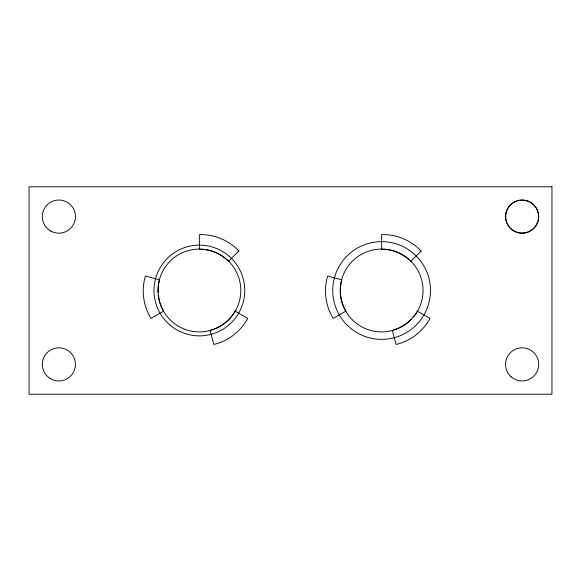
<?xml version="1.0" encoding="UTF-8"?>
<svg xmlns="http://www.w3.org/2000/svg" width="581" height="581" viewBox="0 0 581 581"><rect width="100%" height="100%" fill="white"/><g stroke="black" fill="none" stroke-linecap="round" stroke-linejoin="round"><path stroke-width="0.87" d="M410.353 260.658A41.418 41.418 0 0 1 413.273 317.226M411.471 319.223A41.418 41.418 0 0 1 404.536 325.011M403.78 325.498A41.418 41.418 0 0 1 394.819 329.761M393.969 330.037A41.418 41.418 0 0 1 341.025 282.293M341.214 281.422A41.418 41.418 0 0 1 389.829 249.903M390.708 250.084A41.418 41.418 0 0 1 409.031 259.438M158.729 282.504A41.418 41.418 0 0 1 221.564 255.524A41.418 41.418 0 0 1 223.925 323.864M223.198 324.387A41.418 41.418 0 0 1 214.454 329.078M213.612 329.398A41.418 41.418 0 0 1 158.206 295.083M157.996 292.396A41.418 41.418 0 0 1 158.569 283.383M159.564 279.831C156.739 290.26 158.148 301.829 163.682 311.104L151.002 318.424C143.246 306.071 141.132 289.992 145.424 276.048L159.564 279.831M341.817 279.831C338.992 290.26 340.401 301.829 345.935 311.104L333.262 318.424C325.498 306.071 323.385 289.992 327.677 276.048L341.817 279.831M235.065 311.104C229.793 320.538 220.489 327.539 210.039 330.313L213.83 344.446C228.05 341.192 240.919 331.323 247.738 318.424L235.065 311.104M417.318 311.104C412.045 320.538 402.742 327.539 392.291 330.313L396.082 344.446C410.302 341.192 423.171 331.323 429.998 318.424L417.318 311.104M238.864 251.007L228.515 261.356C220.896 253.694 210.177 249.133 199.37 249.285L199.37 234.651C213.953 234.107 228.936 240.316 238.864 251.007M421.116 251.007L410.767 261.356C403.149 253.694 392.429 249.133 381.63 249.285L381.63 234.651C396.206 234.107 411.188 240.316 421.116 251.007M551.95 186.784L29.05 186.784L29.05 394.216L551.95 394.216L551.95 186.784M511.055 376.72A16.566 16.566 0 0 0 538.333 367.824A16.566 16.566 0 0 0 516.996 348.644A16.566 16.566 0 0 0 511.055 376.72M513.887 230.868A16.471 16.471 0 0 0 538.602 216.604A16.471 16.471 0 0 0 513.887 202.341A16.471 16.471 0 0 0 513.887 230.868M49.683 378.18A16.566 16.566 0 0 0 75.407 365.464A16.566 16.566 0 0 0 51.527 349.544A16.566 16.566 0 0 0 49.683 378.18M50.591 230.955A16.566 16.566 0 0 0 75.443 216.604A16.566 16.566 0 0 0 50.591 202.253A16.566 16.566 0 0 0 50.591 230.955M347.256 325.251A48.877 48.877 0 0 0 428.909 302.89A48.877 48.877 0 0 0 368.717 243.359A48.877 48.877 0 0 0 347.256 325.251M512.348 229.982A16.566 16.566 0 0 0 538.602 218.383A16.566 16.566 0 0 0 515.434 201.447A16.566 16.566 0 0 0 512.348 229.982M170.269 325.316A45.383 45.383 0 0 0 244.078 298.293A45.383 45.383 0 0 0 183.77 247.884A45.383 45.383 0 0 0 170.269 325.316"/></g></svg>
